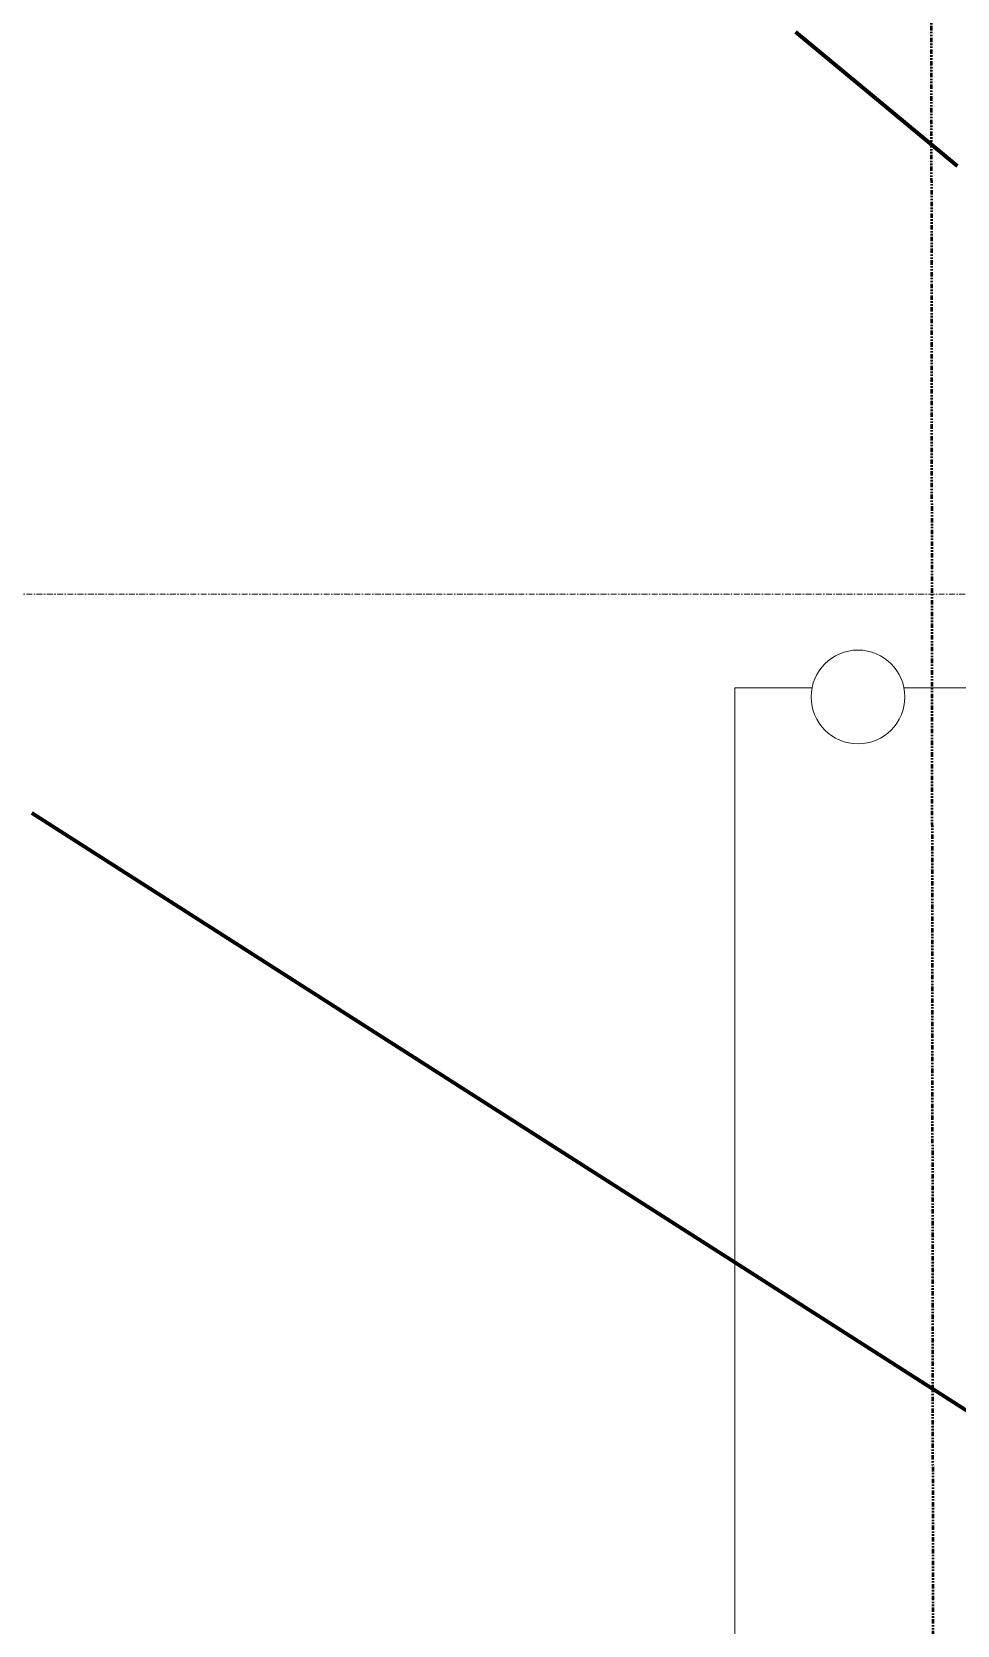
# Model space of a CAD drawing. Header units: inches. Extents: x -4235 to -464, y 9706 to 12425.
# Drawn here: x -4064.2 to -3985.3, y 10079.2 to 10215.2 of the extents above; entities that cross this region are included whole.
import ezdxf

# ---------------------------------------------------------------- set-up
doc = ezdxf.new("R2010")
doc.units = ezdxf.units.IN
doc.header["$MEASUREMENT"] = 0
doc.linetypes.add('Double Dash 3_8_', pattern=[1, 0.375, -0.125, 0.125, -0.125, 0.125, -0.125])
doc.linetypes.add('Grid Line 1_2_', pattern=[0.875, 0.5, -0.125, 0.125, -0.125])
for name, color, linetype, lineweight in [('0-1', 7, 'Continuous', 5), ('C-PROP-LINE', 91, 'Double Dash 3_8_', 50), ('C-TOPO', 7, 'Continuous', 9), ('C-TOPO-MAJR-1', 253, 'Continuous', 70), ('E-LITE-EQPM', 33, 'Continuous', 9), ('S-GRID-1', 1, 'Grid Line 1_2_', 9)]:
    doc.layers.add(name, color=color, linetype=linetype, lineweight=lineweight)

# ---------------------------------------------------------------- blocks, each defined once
blk = doc.blocks.new('CTR  - Topography_rvt-1-BACKGROUND - 1ST FLOOR')
at = {"layer": 'C-TOPO'}
for p, q in [((-3997.61, 10159.19), (-4004.23, 10159.19)), ((-4004.23, 10028.36), (-4004.23, 10159.19)), ((-3997.61, 10159.19), (-4004.23, 10159.19)), ((-4004.23, 10159.19), (-4004.23, 10028.36)), ((-3969.92, 10159.19), (-3989.82, 10159.19)), ((-3969.92, 10159.19), (-3989.82, 10159.19))]:
    blk.add_line(p, q, dxfattribs=at)
at = {"layer": 'C-TOPO-MAJR-1'}
blk.add_line((-3999.06, 10215.19), (-3985.26, 10203.75), dxfattribs=at)
at = {"layer": 'C-TOPO-MAJR-1', "flags": 128}
for points in [[(-4064.23, 10148.53), (-4036.7, 10130.92), (-4004.23, 10110.17)], [(-4004.23, 10110.17), (-3980.31, 10094.87), (-3977.92, 10093.35)]]:
    blk.add_lwpolyline(points, dxfattribs=at)
blk = doc.blocks.new('Pathway_Cooper_McGraw-Edison _BSC-BRC_Round - Pathway_Cooper_McGraw-Edison _BSC-BRC_Round-2028611-BACKGROUND - 1ST FLOOR')
at = {"layer": 'E-LITE-EQPM'}
for start, end in [(360, 180), (180, 360)]:
    blk.add_arc((0, 0), 4, start, end, dxfattribs=at)
blk = doc.blocks.new('Family - ___-1878357-BACKGROUND - 1ST FLOOR')
at = {"layer": 'C-PROP-LINE'}
blk.add_line((-3989.42, 12089.69), (-3987.26, 10009.09), dxfattribs=at)

msp = doc.modelspace()

# ---------------------------------------------------------------- linework, layer by layer
at = {"layer": 'S-GRID-1'}
msp.add_line((-464.45, 10167.19), (-4185.7, 10167.19), dxfattribs=at)

# ---------------------------------------------------------------- block references
at = {"layer": '0-1'}
msp.add_blockref('CTR  - Topography_rvt-1-BACKGROUND - 1ST FLOOR', (0, 0), dxfattribs=at)
at = {"layer": 'C-PROP-LINE'}
msp.add_blockref('Family - ___-1878357-BACKGROUND - 1ST FLOOR', (0, 0), dxfattribs=at)
at = {"layer": 'E-LITE-EQPM'}
msp.add_blockref('Pathway_Cooper_McGraw-Edison _BSC-BRC_Round - Pathway_Cooper_McGraw-Edison _BSC-BRC_Round-2028611-BACKGROUND - 1ST FLOOR', (-3993.72, 10158.42), dxfattribs=at)

doc.saveas('drawing.dxf')
